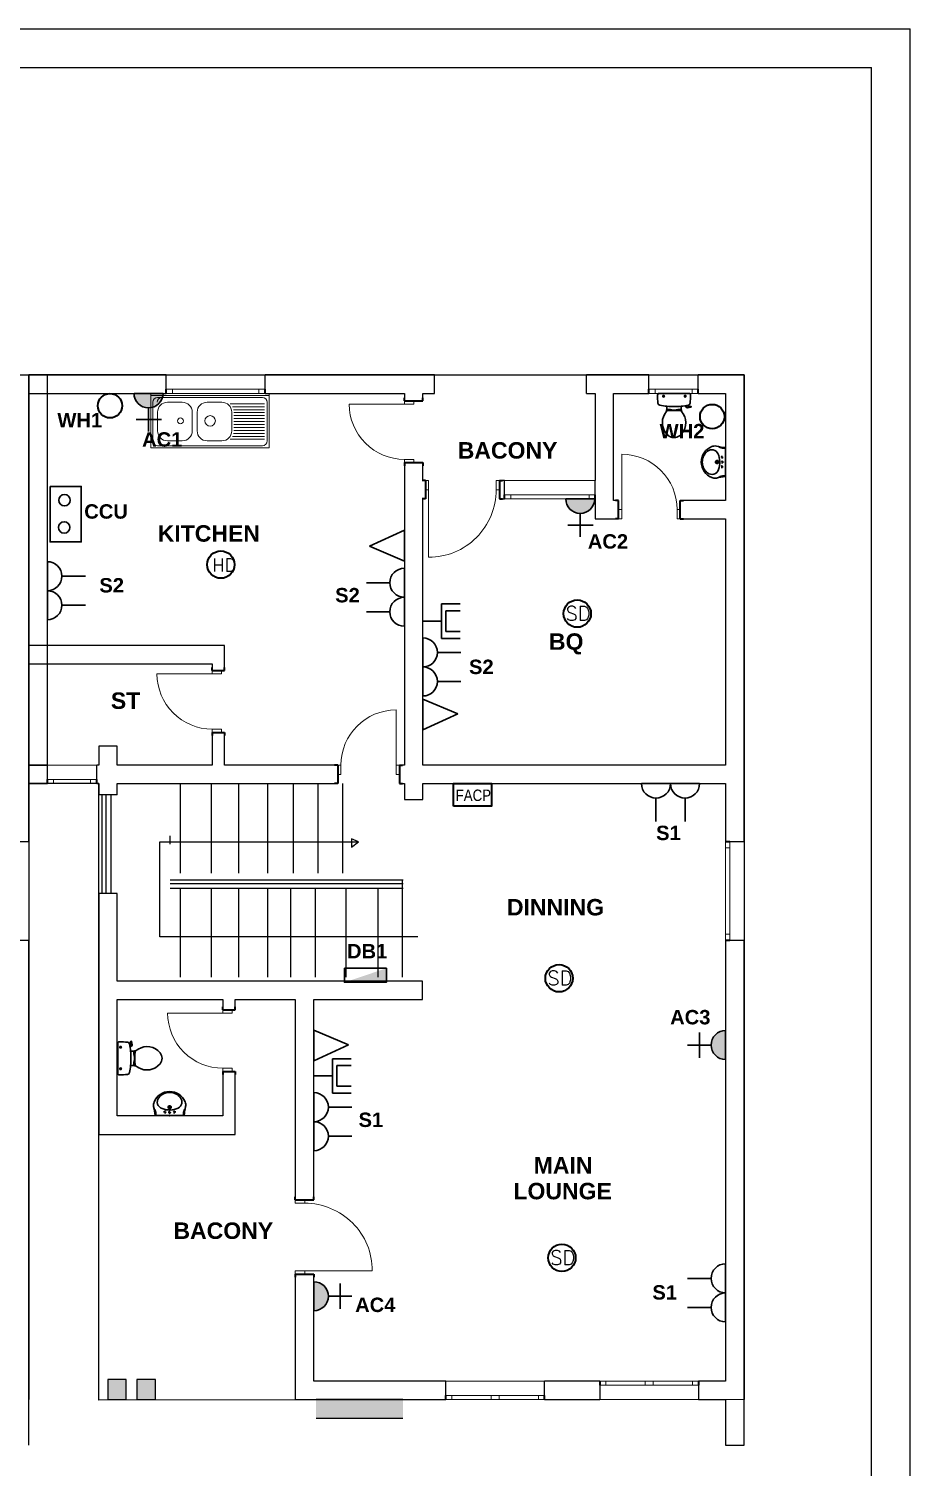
# Model space of a CAD drawing. Header units: inches. Extents: x 23 to 2032867, y 13 to 664695.
# Drawn here: x 305670 to 316374, y 296842 to 314318 of the extents above; entities that cross this region are included whole.
import ezdxf
from ezdxf.enums import TextEntityAlignment as Align

# ---------------------------------------------------------------- set-up
doc = ezdxf.new("R2010")
doc.units = ezdxf.units.IN
doc.header["$MEASUREMENT"] = 0
for name, pattern in [('DASHDOT', [1, 0.5, -0.25, 0, -0.25]), ('DASHED1', [1, 0.3, -0.4, 0.3]), ('Hidden Line', [391.222223, 282.222223, -109])]:
    doc.linetypes.add(name, pattern=pattern)
for name, color, linetype, lineweight, true_color in [('2D Drafting - General_Pen_No__62', 7, 'Continuous', 20, 0xaaaaaa), ('2D Drafting - General_Pen_No__82', 7, 'Continuous', 20, 0xaaaaaa), ('Annotation - Text_Pen_No__86', 7, 'Continuous', 20, 0x5555ff), ('ARCHICAD Doors_Pen_No__23', 7, 'Continuous', 20, 0xff6600), ('ARCHICAD Doors_Pen_No__3', 7, 'Continuous', 18, 0xff6600), ('ARCHICAD Windows_Pen_No__23', 7, 'Continuous', 20, 0xff6600), ('ARCHICAD Windows_Pen_No__3', 7, 'Continuous', 18, 0xff6600), ('Structural - Bearing_Pen_No__160', 7, 'Continuous', 20, 0xb4a35c), ('Structural - Bearing_Pen_No__89', 7, 'Continuous', 20, 0x71cebe)]:
    doc.layers.add(name, color=color, linetype=linetype, lineweight=lineweight, true_color=true_color)
for name, color, linetype, lineweight in [('ARCHICAD Doors_Pen_No__27', 7, 'Continuous', 35), ('ARCHICAD Windows_Pen_No__27', 7, 'Continuous', 35), ('Building', 8, 'Continuous', 18), ('Structural - Bearing_Pen_No__27', 7, 'Continuous', 35), ('watersupply', 4, 'DASHDOT', 25)]:
    doc.layers.add(name, color=color, linetype=linetype, lineweight=lineweight)
for name, color, linetype in [('E-inst.', 3, 'Continuous'), ('E-installation', 3, 'Continuous'), ('E-power', 1, 'Continuous'), ('LIAB', 8, 'Continuous'), ('PLOTYR', 15, 'Continuous'), ('smoke detector', 6, 'Continuous')]:
    doc.layers.add(name, color=color, linetype=linetype)
doc.styles.add('GENERATED_STYLE_2', font='arialbd.ttf')
doc.styles.add('NEW', font='swisseb.ttf', dxfattribs={"width": 0.75})
doc.styles.add('RomanS', font='romans.shx')
doc.styles.get("Standard").update_dxf_attribs({"font": 'arial.ttf'})

msp = doc.modelspace()

# ---------------------------------------------------------------- hatches: boundary and pattern name
at = {"layer": 'E-power', "linetype": 'Continuous', "lineweight": 30}
h = msp.add_hatch(color=1, dxfattribs=at)
h.dxf.hatch_style = 1
h.paths.add_polyline_path([(306948.44, 309887.909, 0.999795339), (307300.989, 309887.837)])
h = msp.add_hatch(color=1, dxfattribs=at)
h.dxf.hatch_style = 1
h.paths.add_polyline_path([(312190.562, 308606.444, 0.999795339), (312543.111, 308606.372)])
h = msp.add_hatch(color=1, dxfattribs=at)
h.dxf.hatch_style = 1
h.paths.add_polyline_path([(309505.015, 302732.799), (310012.647, 302903.507), (310012.647, 302732.799)])
h = msp.add_hatch(color=1, dxfattribs=at)
h.dxf.hatch_style = 1
h.paths.add_polyline_path([(314132.711, 302147.51, 0.999795339), (314132.639, 301794.961)])
h = msp.add_hatch(color=1, dxfattribs=at)
h.dxf.hatch_style = 1
h.paths.add_polyline_path([(309131.72, 298742.725, 0.999795339), (309131.793, 299095.274)])
at = {"layer": 'Structural - Bearing_Pen_No__160', "linetype": 'Continuous', "lineweight": 25}
for points in [[(306629.87, 297905.818), (306629.87, 297662.873), (306854.87, 297662.873), (306854.87, 297905.818)], [(306983.15, 297905.818), (306983.15, 297662.873), (307208.15, 297662.873), (307208.15, 297905.818)], [(309158.679, 297437.873), (310212.989, 297437.873), (310212.989, 297662.873), (309158.679, 297662.873)]]:
    msp.add_hatch(color=8, dxfattribs=at).paths.add_polyline_path(points)

# ---------------------------------------------------------------- linework, layer by layer
at = {"layer": '2D Drafting - General_Pen_No__62', "color": 8, "linetype": 'Continuous', "lineweight": 25}
for p, q in [((307260.385, 303286.707), (307260.385, 304441.025)), ((307260.385, 304441.025), (309674.293, 304441.025)), ((309674.293, 304441.025), (309589.62, 304474.532)), ((309589.62, 304474.532), (309589.62, 304375.458)), ((309589.62, 304375.458), (309674.293, 304441.025)), ((310393.369, 303286.707), (307260.385, 303286.707))]:
    msp.add_line(p, q, dxfattribs=at)
at = {"layer": '2D Drafting - General_Pen_No__82', "color": 8, "linetype": 'Continuous', "lineweight": 25}
for p, q in [((307513.599, 304057.904), (307513.599, 305147.115)), ((307513.599, 304057.904), (307513.599, 305147.115)), ((307889.502, 304057.904), (307889.502, 305147.115)), ((307889.502, 304057.904), (307889.502, 305147.115)), ((308222.516, 304057.904), (308222.516, 305147.115)), ((308222.516, 304057.904), (308222.516, 305147.115)), ((308574.669, 304057.904), (308574.669, 305147.115)), ((308574.669, 304057.904), (308574.669, 305147.115)), ((308885.19, 304057.904), (308885.19, 305147.115)), ((308885.19, 304057.904), (308885.19, 305147.115)), ((309185.19, 304057.904), (309185.19, 305147.115)), ((309185.19, 304057.904), (309185.19, 305147.115)), ((309485.19, 304057.904), (309485.19, 305147.115)), ((309485.19, 304057.904), (309485.19, 305147.115)), ((306556.555, 305010.276), (306556.555, 303817.703)), ((306556.555, 305010.276), (306556.555, 303817.703)), ((306607.009, 305010.276), (306607.009, 303817.703)), ((306607.009, 305010.276), (306607.009, 303817.703)), ((306668.271, 305016.212), (306668.271, 303809.151)), ((306668.271, 305016.212), (306668.271, 303809.151)), ((307388.676, 304410.962), (307388.676, 304511.335)), ((307388.676, 304410.962), (307388.676, 304511.335)), ((307388.676, 303976.114), (310217.325, 303976.114)), ((307388.676, 303976.114), (310217.325, 303976.114)), ((307388.676, 303931.504), (310216.447, 303931.504)), ((307388.676, 303931.504), (310216.447, 303931.504)), ((310203.824, 303976.114), (310203.824, 302795.471)), ((310203.824, 303976.114), (310203.824, 302795.471)), ((307388.676, 303875.741), (310217.325, 303875.741)), ((307388.676, 303875.741), (310217.325, 303875.741)), ((307513.599, 302795.471), (307513.599, 303875.741)), ((307513.599, 302795.471), (307513.599, 303875.741)), ((307889.502, 302795.471), (307889.502, 303875.741)), ((307889.502, 302795.471), (307889.502, 303875.741)), ((308222.516, 302795.471), (308222.516, 303875.741)), ((308222.516, 302795.471), (308222.516, 303875.741)), ((308574.669, 302795.471), (308574.669, 303875.741)), ((308574.669, 302795.471), (308574.669, 303875.741)), ((308851.514, 302795.471), (308851.514, 303875.741)), ((308851.514, 302795.471), (308851.514, 303875.741)), ((309151.514, 302795.471), (309151.514, 303875.741)), ((309151.514, 302795.471), (309151.514, 303875.741)), ((309525.307, 302795.471), (309525.307, 303875.741)), ((309525.307, 302795.471), (309525.307, 303875.741)), ((309914.09, 302795.471), (309914.09, 303875.741)), ((309914.09, 302795.471), (309914.09, 303875.741))]:
    msp.add_line(p, q, dxfattribs=at)
at = {"layer": 'ARCHICAD Doors_Pen_No__23', "color": 8, "linetype": 'Continuous'}
for p, q in [((310231.192, 309796.196), (310231.192, 309756.196)), ((310346.192, 309796.196), (310231.192, 309796.196)), ((310231.192, 309756.196), (310346.192, 309756.196)), ((310346.192, 309756.196), (310346.192, 309796.196)), ((310346.192, 309086.196), (310231.192, 309086.196)), ((310231.192, 309086.196), (310231.192, 309046.196)), ((310231.192, 309046.196), (310346.192, 309046.196)), ((310346.192, 309046.196), (310346.192, 309086.196)), ((310526.221, 308831.408), (310486.221, 308831.408)), ((310486.221, 308831.408), (310486.221, 308716.408)), ((310526.221, 308716.408), (310526.221, 308831.408)), ((311386.221, 308831.408), (311346.221, 308831.408)), ((311346.221, 308831.408), (311346.221, 308716.408)), ((311386.221, 308716.408), (311386.221, 308831.408)), ((310486.221, 308716.408), (310526.221, 308716.408)), ((311346.221, 308716.408), (311386.221, 308716.408)), ((312832.265, 308477.904), (312872.265, 308477.904)), ((312832.265, 308362.904), (312832.265, 308477.904)), ((312872.265, 308477.904), (312872.265, 308362.904)), ((313542.265, 308362.904), (313542.265, 308477.904)), ((313542.265, 308477.904), (313582.265, 308477.904)), ((313582.265, 308477.904), (313582.265, 308362.904)), ((312872.265, 308362.904), (312832.265, 308362.904)), ((313582.265, 308362.904), (313542.265, 308362.904)), ((307896.909, 306519.231), (307896.909, 306479.231)), ((308011.909, 306519.231), (307896.909, 306519.231)), ((307896.909, 306479.231), (308011.909, 306479.231)), ((308011.909, 306479.231), (308011.909, 306519.231)), ((308011.909, 305809.231), (307896.909, 305809.231)), ((307896.909, 305809.231), (307896.909, 305769.231)), ((307896.909, 305769.231), (308011.909, 305769.231)), ((308011.909, 305769.231), (308011.909, 305809.231)), ((309461.231, 305372.115), (309421.231, 305372.115)), ((309421.231, 305372.115), (309421.231, 305257.115)), ((309461.231, 305257.115), (309461.231, 305372.115)), ((310171.231, 305372.115), (310131.231, 305372.115)), ((310131.231, 305372.115), (310131.231, 305257.115)), ((310171.231, 305257.115), (310171.231, 305372.115)), ((309421.231, 305257.115), (309461.231, 305257.115)), ((310131.231, 305257.115), (310171.231, 305257.115)), ((308026.399, 302398.956), (308026.399, 302358.956)), ((308141.399, 302398.956), (308026.399, 302398.956)), ((308026.399, 302358.956), (308141.399, 302358.956)), ((308141.399, 302358.956), (308141.399, 302398.956)), ((308141.399, 301688.956), (308026.399, 301688.956)), ((308026.399, 301688.956), (308026.399, 301648.956)), ((308026.399, 301648.956), (308141.399, 301648.956)), ((308141.399, 301648.956), (308141.399, 301688.956)), ((308906.757, 300089.261), (308906.757, 300049.261)), ((309021.757, 300089.261), (308906.757, 300089.261)), ((309021.757, 300049.261), (309021.757, 300089.261)), ((308906.757, 300049.261), (309021.757, 300049.261)), ((309021.757, 299229.261), (308906.757, 299229.261)), ((308906.757, 299229.261), (308906.757, 299189.261)), ((308906.757, 299189.261), (309021.757, 299189.261)), ((309021.757, 299189.261), (309021.757, 299229.261))]:
    msp.add_line(p, q, dxfattribs=at)
at = {"layer": 'ARCHICAD Doors_Pen_No__27', "color": 8, "linetype": 'Continuous'}
for p, q in [((310231.192, 309796.196), (310231.192, 309833.196)), ((310231.192, 309796.196), (310346.192, 309796.196)), ((310346.192, 309796.196), (310456.192, 309796.196)), ((310456.192, 309796.196), (310456.192, 309833.196)), ((310231.192, 309046.196), (310346.192, 309046.196)), ((310231.192, 309046.196), (310231.192, 309009.196)), ((310346.192, 309046.196), (310456.192, 309046.196)), ((310456.192, 309046.196), (310456.192, 309009.196)), ((310486.221, 308831.408), (310449.221, 308831.408)), ((310486.221, 308831.408), (310486.221, 308716.408)), ((311386.221, 308831.408), (311386.221, 308716.408)), ((311386.221, 308831.408), (311423.221, 308831.408)), ((310486.221, 308716.408), (310486.221, 308606.408)), ((311386.221, 308716.408), (311386.221, 308606.408)), ((310486.221, 308606.408), (310449.221, 308606.408)), ((311386.221, 308606.408), (311423.221, 308606.408)), ((312832.265, 308587.904), (312795.265, 308587.904)), ((312832.265, 308477.904), (312832.265, 308587.904)), ((312832.265, 308362.904), (312832.265, 308477.904)), ((313582.265, 308477.904), (313582.265, 308587.904)), ((313582.265, 308587.904), (313619.265, 308587.904)), ((313582.265, 308362.904), (313582.265, 308477.904)), ((312832.265, 308362.904), (312795.265, 308362.904)), ((313582.265, 308362.904), (313619.265, 308362.904)), ((307896.909, 306519.231), (307896.909, 306556.231)), ((308046.909, 306519.231), (308046.909, 306556.231)), ((307896.909, 306519.231), (308011.909, 306519.231)), ((308011.909, 306519.231), (308046.909, 306519.231)), ((307896.909, 305769.231), (308011.909, 305769.231)), ((307896.909, 305769.231), (307896.909, 305732.231)), ((308011.909, 305769.231), (308046.909, 305769.231)), ((308046.909, 305769.231), (308046.909, 305732.231)), ((309421.231, 305372.115), (309384.231, 305372.115)), ((309421.231, 305372.115), (309421.231, 305257.115)), ((310171.231, 305372.115), (310171.231, 305257.115)), ((310171.231, 305372.115), (310208.231, 305372.115)), ((309421.231, 305147.115), (309384.231, 305147.115)), ((309421.231, 305257.115), (309421.231, 305147.115)), ((310171.231, 305257.115), (310171.231, 305147.115)), ((310171.231, 305147.115), (310208.231, 305147.115)), ((308026.399, 302398.956), (308026.399, 302435.956)), ((308026.399, 302398.956), (308141.399, 302398.956)), ((308141.399, 302398.956), (308176.399, 302398.956)), ((308176.399, 302398.956), (308176.399, 302435.956)), ((308026.399, 301648.956), (308141.399, 301648.956)), ((308026.399, 301648.956), (308026.399, 301611.956)), ((308141.399, 301648.956), (308176.399, 301648.956)), ((308176.399, 301648.956), (308176.399, 301611.956)), ((308906.757, 300089.261), (308906.757, 300126.261)), ((308906.757, 300089.261), (309021.757, 300089.261)), ((309021.757, 300089.261), (309131.757, 300089.261)), ((309131.757, 300089.261), (309131.757, 300126.261)), ((308906.757, 299189.261), (309021.757, 299189.261)), ((308906.757, 299189.261), (308906.757, 299152.261)), ((309021.757, 299189.261), (309131.757, 299189.261)), ((309131.757, 299189.261), (309131.757, 299152.261))]:
    msp.add_line(p, q, dxfattribs=at)
at = {"layer": 'ARCHICAD Doors_Pen_No__3', "color": 8, "linetype": 'Continuous'}
for p, q in [((310231.192, 309756.196), (309561.192, 309756.196)), ((312872.265, 308477.904), (312872.265, 309147.904)), ((310526.221, 308716.408), (310526.221, 307896.408)), ((307896.909, 306479.231), (307226.909, 306479.231)), ((310131.231, 305372.115), (310131.231, 306042.115)), ((308026.399, 302358.956), (307356.399, 302358.956)), ((309021.757, 299229.261), (309841.757, 299229.261))]:
    msp.add_line(p, q, dxfattribs=at)
for centre, major_axis, start_param, end_param in [((310231.192, 309756.196), (473.762, 473.762), 2.35619449, 3.926990817), ((310526.221, 308716.408), (579.828, 579.828), 3.926990817, 5.497787144), ((307896.909, 306479.231), (473.762, 473.762), 2.35619449, 3.926990817), ((310131.231, 305372.115), (-473.762, 473.762), -0.785398163, 0.785398163), ((308026.399, 302358.956), (473.762, 473.762), 2.35619449, 3.926990817), ((309021.757, 299229.261), (-579.828, 579.828), 3.926990817, 5.497787144)]:
    msp.add_ellipse(centre, major_axis=major_axis, ratio=1, start_param=start_param, end_param=end_param, dxfattribs=at)
at = {"layer": 'ARCHICAD Doors_Pen_No__3', "color": 8, "linetype": 'Continuous', "extrusion": (0, 0, -1)}
msp.add_ellipse((312872.265, 308477.904), major_axis=(473.762, 473.762), ratio=1, start_param=-0.785398163, end_param=0.785398163, dxfattribs=at)
at = {"layer": 'ARCHICAD Windows_Pen_No__23', "color": 8, "linetype": 'Continuous'}
for p, q in [((307284.866, 309887.873), (307359.866, 309887.873)), ((307413.892, 309937.873), (307338.892, 309937.873)), ((307338.892, 309887.873), (307413.892, 309887.873)), ((307413.892, 309887.873), (307413.892, 309937.873)), ((308409.866, 309887.873), (308484.866, 309887.873)), ((308538.892, 309937.873), (308463.892, 309937.873)), ((308463.892, 309937.873), (308463.892, 309887.873)), ((308463.892, 309887.873), (308538.892, 309887.873)), ((313199.872, 309937.873), (313274.872, 309937.873)), ((313274.872, 309887.873), (313199.872, 309887.873)), ((313274.872, 309937.873), (313274.872, 309887.873)), ((313724.872, 309887.873), (313724.872, 309937.873)), ((313724.872, 309937.873), (313799.872, 309937.873)), ((313799.872, 309887.873), (313724.872, 309887.873)), ((311448.335, 308656.408), (311523.335, 308656.408)), ((311523.335, 308656.408), (311523.335, 308606.408)), ((312473.335, 308606.408), (312473.335, 308656.408)), ((312473.335, 308656.408), (312548.335, 308656.408)), ((311523.335, 308606.408), (311448.335, 308606.408)), ((312548.335, 308606.408), (312473.335, 308606.408)), ((312548.335, 308606.408), (312473.335, 308606.408)), ((312548.335, 308606.408), (312473.335, 308606.408)), ((305895.703, 305197.115), (305970.703, 305197.115)), ((305970.703, 305147.115), (305895.703, 305147.115)), ((305970.703, 305197.115), (305970.703, 305147.115)), ((306420.703, 305147.115), (306420.703, 305197.115)), ((306420.703, 305197.115), (306495.703, 305197.115)), ((306495.703, 305147.115), (306420.703, 305147.115)), ((314131.924, 304443.37), (314131.924, 304368.37)), ((314181.924, 304368.37), (314181.924, 304443.37)), ((314131.924, 304368.37), (314181.924, 304368.37)), ((314181.924, 303318.37), (314131.924, 303318.37)), ((314131.924, 303318.37), (314131.924, 303243.37)), ((314181.924, 303243.37), (314181.924, 303318.37)), ((312603.72, 297887.873), (312678.72, 297887.873)), ((312678.72, 297837.873), (312603.72, 297837.873)), ((312678.72, 297887.873), (312678.72, 297837.873)), ((313153.72, 297837.873), (313153.72, 297887.873)), ((313153.72, 297887.873), (313203.72, 297887.873)), ((313203.72, 297837.873), (313153.72, 297837.873)), ((313203.72, 297887.873), (313253.72, 297887.873)), ((313253.72, 297837.873), (313203.72, 297837.873)), ((313253.72, 297887.873), (313253.72, 297837.873)), ((313728.72, 297837.873), (313728.72, 297887.873)), ((313728.72, 297887.873), (313803.72, 297887.873)), ((313803.72, 297837.873), (313728.72, 297837.873)), ((310733.747, 297712.873), (310808.747, 297712.873)), ((310808.747, 297662.873), (310733.747, 297662.873)), ((310808.747, 297712.873), (310808.747, 297662.873)), ((311283.747, 297662.873), (311283.747, 297712.873)), ((311283.747, 297712.873), (311333.747, 297712.873)), ((311333.747, 297662.873), (311283.747, 297662.873)), ((311333.747, 297712.873), (311383.747, 297712.873)), ((311383.747, 297662.873), (311333.747, 297662.873)), ((311383.747, 297712.873), (311383.747, 297662.873)), ((311858.747, 297662.873), (311858.747, 297712.873)), ((311858.747, 297712.873), (311933.747, 297712.873)), ((311933.747, 297662.873), (311858.747, 297662.873))]:
    msp.add_line(p, q, dxfattribs=at)
at = {"layer": 'ARCHICAD Windows_Pen_No__27', "color": 8, "linetype": 'Continuous'}
for p, q in [((307338.892, 309887.873), (307338.892, 309937.873)), ((308538.892, 309887.873), (308538.892, 309937.873)), ((313199.872, 309887.873), (313199.872, 309937.873)), ((313799.872, 309887.873), (313799.872, 309937.873)), ((311448.335, 308606.408), (311448.335, 308656.408)), ((312548.335, 308606.408), (312548.335, 308656.408)), ((305895.703, 305147.115), (305895.703, 305197.115)), ((306495.703, 305147.115), (306495.703, 305197.115)), ((314131.924, 304443.37), (314181.924, 304443.37)), ((314131.924, 303243.37), (314181.924, 303243.37)), ((312603.72, 297887.873), (312603.72, 297837.873)), ((313803.72, 297887.873), (313803.72, 297837.873)), ((310733.747, 297662.873), (310733.747, 297712.873)), ((311933.747, 297662.873), (311933.747, 297712.873))]:
    msp.add_line(p, q, dxfattribs=at)
at = {"layer": 'ARCHICAD Windows_Pen_No__3', "color": 8, "linetype": 'Continuous'}
for p, q in [((308538.892, 310112.873), (307338.892, 310112.873)), ((313799.872, 310112.873), (313199.872, 310112.873)), ((308484.866, 309887.873), (307284.866, 309887.873)), ((308538.892, 309887.873), (307338.892, 309887.873)), ((307359.866, 309887.873), (308409.866, 309887.873)), ((308463.892, 309937.873), (307413.892, 309937.873)), ((307413.892, 309887.873), (308463.892, 309887.873)), ((313799.872, 309887.873), (313199.872, 309887.873)), ((313274.872, 309937.873), (313724.872, 309937.873)), ((313724.872, 309887.873), (313274.872, 309887.873)), ((312548.335, 308831.408), (311448.335, 308831.408)), ((311523.335, 308656.408), (312473.335, 308656.408)), ((312548.335, 308606.408), (311448.335, 308606.408)), ((312473.335, 308606.408), (311523.335, 308606.408)), ((306495.703, 305372.115), (305895.703, 305372.115)), ((306495.703, 305147.115), (305895.703, 305147.115)), ((305970.703, 305197.115), (306420.703, 305197.115)), ((306420.703, 305147.115), (305970.703, 305147.115)), ((305670.858, 303243.37), (305671.044, 304443.37)), ((314131.924, 303243.37), (314131.924, 304443.37)), ((314356.924, 303243.37), (314356.924, 304443.37)), ((314131.924, 304368.37), (314131.924, 303318.37)), ((314181.924, 303318.37), (314181.924, 304368.37)), ((311933.747, 297887.873), (310733.747, 297887.873)), ((312603.72, 297887.873), (313803.72, 297887.873)), ((312678.72, 297887.873), (313153.72, 297887.873)), ((313153.72, 297837.873), (312678.72, 297837.873)), ((313253.72, 297887.873), (313728.72, 297887.873)), ((313728.72, 297837.873), (313253.72, 297837.873)), ((311933.747, 297662.873), (310733.747, 297662.873)), ((310808.747, 297712.873), (311283.747, 297712.873)), ((311283.747, 297662.873), (310808.747, 297662.873)), ((311383.747, 297712.873), (311858.747, 297712.873)), ((311858.747, 297662.873), (311383.747, 297662.873)), ((312603.72, 297662.873), (313803.72, 297662.873))]:
    msp.add_line(p, q, dxfattribs=at)
at = {"layer": 'Building', "color": 8, "linetype": 'Continuous'}
for p, q in [((307143.691, 309887.873), (307218.691, 309887.873)), ((307150.831, 309887.873), (308350.831, 309887.873)), ((307225.831, 309887.873), (307150.831, 309887.873)), ((307625.831, 309887.873), (307150.831, 309887.873)), ((307279.857, 309887.873), (307204.857, 309887.873)), ((307279.857, 309887.873), (307204.857, 309887.873)), ((312385.813, 308606.408), (312460.813, 308606.408)), ((314132.675, 301952.258), (314132.675, 301877.258)), ((309131.757, 298937.977), (309131.757, 299012.977))]:
    msp.add_line(p, q, dxfattribs=at)
at = {"layer": 'Building', "color": 8, "linetype": 'Continuous', "lineweight": 20}
for p, q in [((307210.831, 309887.873), (307150.831, 309887.873)), ((307264.857, 309887.873), (307204.857, 309887.873)), ((307264.857, 309887.873), (307204.857, 309887.873)), ((307270.831, 309887.873), (307210.831, 309887.873)), ((307750.831, 309887.873), (307270.831, 309887.873))]:
    msp.add_line(p, q, dxfattribs=at)
at = {"layer": 'Building', "color": 8, "lineweight": 20}
for p, q in [((308590.831, 309887.873), (307150.831, 309887.873)), ((307150.831, 309887.873), (307150.831, 309227.873)), ((308590.831, 309863.873), (307150.831, 309863.873)), ((308590.831, 309227.873), (308590.831, 309887.873)), ((307174.831, 309779.873), (307174.831, 309311.873)), ((308506.831, 309839.873), (307234.831, 309839.873)), ((307534.831, 309779.873), (307354.831, 309779.873)), ((308014.831, 309779.873), (307834.831, 309779.873)), ((308116.478, 309761.873), (308530.831, 309761.873)), ((308142.816, 309725.873), (308530.831, 309725.873)), ((308155.672, 309689.873), (308530.831, 309689.873)), ((308566.831, 309311.873), (308566.831, 309779.873)), ((307234.831, 309659.873), (307234.831, 309431.873)), ((307654.831, 309659.873), (307654.831, 309431.873)), ((307714.831, 309659.873), (307714.831, 309431.873)), ((308134.831, 309659.873), (308134.831, 309431.873)), ((308158.831, 309653.873), (308530.831, 309653.873)), ((308158.831, 309617.873), (308530.831, 309617.873)), ((308158.831, 309581.873), (308530.831, 309581.873)), ((308158.831, 309545.873), (308530.831, 309545.873)), ((308158.831, 309509.873), (308530.831, 309509.873)), ((308116.478, 309329.873), (308530.831, 309329.873)), ((308142.816, 309365.873), (308530.831, 309365.873)), ((308155.672, 309401.873), (308530.831, 309401.873)), ((308158.831, 309473.873), (308530.831, 309473.873)), ((308158.831, 309437.873), (308530.831, 309437.873)), ((307150.831, 309227.873), (308590.831, 309227.873)), ((307234.831, 309251.873), (308506.831, 309251.873)), ((307354.831, 309311.873), (307534.831, 309311.873)), ((307834.831, 309311.873), (308014.831, 309311.873))]:
    msp.add_line(p, q, dxfattribs=at)
at = {"layer": 'Building', "linetype": 'Continuous', "lineweight": 30, "ltscale": 1000}
for p, q in [((313699.596, 309887.873), (313312.815, 309887.873)), ((313419.802, 309732.133), (313419.802, 309708.349)), ((313427.576, 309676.321), (313427.576, 309693.004)), ((313427.576, 309693.004), (313461.66, 309693.004)), ((313453.868, 309693.004), (313453.868, 309678.974)), ((313461.66, 309693.004), (313461.66, 309679.574)), ((313461.66, 309688.876), (313478.662, 309688.876)), ((313478.662, 309688.876), (313478.662, 309685.137)), ((313478.662, 309685.137), (313533.749, 309685.137)), ((313533.749, 309688.876), (313533.749, 309685.137)), ((313550.751, 309688.876), (313533.749, 309688.876)), ((313550.751, 309693.004), (313550.751, 309680.431)), ((313584.835, 309693.004), (313550.751, 309693.004)), ((313558.543, 309693.004), (313558.543, 309679.981)), ((313584.835, 309677.84), (313584.835, 309693.004)), ((313592.609, 309708.349), (313592.609, 309732.133)), ((313645.332, 309738.541), (313648.551, 309727.261)), ((313647.734, 309730.123), (313670.22, 309735.293)), ((313670.408, 309734.401), (313668.731, 309742.365)), ((313710.558, 309719.361), (313670.156, 309713.339)), ((313679.012, 309728.276), (313708.117, 309731.965)), ((313712.357, 309729.157), (313713.734, 309724.272)), ((314129.216, 309219.314), (314106.869, 309221.189)), ((314129.216, 309219.314, -1683.122), (314106.869, 309221.189, -1683.122)), ((314129.217, 308877.655), (314129.216, 309229.428)), ((314129.217, 308877.655, -1683.122), (314129.216, 309229.428, -1683.122)), ((314129.217, 308887.769), (314106.869, 308885.893)), ((314129.217, 308887.769, -1683.122), (314106.869, 308885.893, -1683.122)), ((306750.507, 302003.148), (306750.507, 301616.368)), ((306910.105, 301982.565), (306906.415, 302011.67)), ((306909.224, 302015.909), (306914.109, 302017.286)), ((306919.019, 302014.111), (306925.042, 301973.708)), ((306903.979, 301973.96), (306896.015, 301972.283)), ((306899.84, 301948.885), (306911.12, 301952.104)), ((306908.257, 301951.287), (306903.088, 301973.772)), ((306930.032, 301896.162), (306906.248, 301896.162)), ((306945.377, 301888.388), (306945.377, 301854.303)), ((306960.541, 301888.388), (306945.377, 301888.388)), ((306945.377, 301862.096), (306958.399, 301862.096)), ((306945.377, 301854.303), (306957.95, 301854.303)), ((306949.504, 301854.303), (306949.504, 301837.301)), ((306949.504, 301837.301), (306953.244, 301837.301)), ((306953.244, 301782.214), (306953.244, 301837.301)), ((306906.248, 301723.354), (306930.032, 301723.354)), ((306945.377, 301731.128), (306945.377, 301765.212)), ((306945.377, 301765.212), (306958.807, 301765.212)), ((306945.377, 301757.42), (306959.406, 301757.42)), ((306962.059, 301731.128), (306945.377, 301731.128)), ((306949.504, 301765.212), (306949.504, 301782.214)), ((306949.504, 301782.214), (306953.244, 301782.214)), ((307204.84, 301114.273), (307556.613, 301114.273)), ((307204.84, 301114.273, -1683.122), (307556.613, 301114.273, -1683.122)), ((307214.954, 301114.273), (307213.078, 301136.62)), ((307214.954, 301114.273, -1683.122), (307213.078, 301136.62, -1683.122)), ((307546.498, 301114.273), (307548.374, 301136.62)), ((307546.498, 301114.273, -1683.122), (307548.374, 301136.62, -1683.122))]:
    msp.add_line(p, q, dxfattribs=at)
at = {"layer": 'Building', "linetype": 'Continuous', "lineweight": 30, "ltscale": 50}
for p, q in [((313395.201, 309852.808), (313363.183, 309852.808)), ((313379.192, 309836.799), (313379.192, 309868.817)), ((313656.883, 309852.808), (313625.139, 309852.808)), ((313641.011, 309836.936), (313641.011, 309868.68)), ((314055.599, 309053.541), (314001.399, 309053.541)), ((314055.599, 309053.541, -1683.122), (314001.399, 309053.541, -1683.122)), ((314028.334, 309079.89), (314028.334, 309027.192)), ((314028.334, 309079.89, -1683.122), (314028.334, 309027.192, -1683.122)), ((306801.444, 301944.564), (306769.701, 301944.564)), ((306785.572, 301960.435), (306785.572, 301928.692)), ((306801.582, 301682.745), (306769.563, 301682.745)), ((306785.572, 301698.754), (306785.572, 301666.735)), ((307407.075, 301215.155), (307354.377, 301215.155)), ((307407.075, 301215.155, -1683.122), (307354.377, 301215.155, -1683.122)), ((307380.726, 301187.89), (307380.726, 301242.09)), ((307380.726, 301187.89, -1683.122), (307380.726, 301242.09, -1683.122))]:
    msp.add_line(p, q, dxfattribs=at)
at = {"layer": 'Building', "linetype": 'DASHED1', "lineweight": 30, "ltscale": 50}
for p, q in [((314102.574, 309109.645), (314067.65, 309109.645)), ((314102.574, 309109.645, -1683.122), (314067.65, 309109.645, -1683.122)), ((314102.574, 308997.437), (314067.65, 308997.437)), ((314102.574, 308997.437, -1683.122), (314067.65, 308997.437, -1683.122)), ((314106.986, 309053.541), (314072.062, 309053.541)), ((314106.986, 309053.541, -1683.122), (314072.062, 309053.541, -1683.122)), ((314085.531, 309127.335), (314085.531, 309091.955)), ((314085.531, 309127.335, -1683.122), (314085.531, 309091.955, -1683.122)), ((314085.531, 308979.747), (314085.531, 309015.127)), ((314085.531, 308979.747, -1683.122), (314085.531, 309015.127, -1683.122)), ((314089.944, 309035.851), (314089.944, 309071.231)), ((314089.944, 309035.851, -1683.122), (314089.944, 309071.231, -1683.122)), ((307306.932, 301157.958), (307342.312, 301157.958)), ((307306.932, 301157.958, -1683.122), (307342.312, 301157.958, -1683.122)), ((307324.622, 301140.915), (307324.622, 301175.84)), ((307324.622, 301140.915, -1683.122), (307324.622, 301175.84, -1683.122)), ((307363.036, 301153.545), (307398.416, 301153.545)), ((307363.036, 301153.545, -1683.122), (307398.416, 301153.545, -1683.122)), ((307380.726, 301136.503), (307380.726, 301171.427)), ((307380.726, 301136.503, -1683.122), (307380.726, 301171.427, -1683.122)), ((307454.52, 301157.958), (307419.14, 301157.958)), ((307454.52, 301157.958, -1683.122), (307419.14, 301157.958, -1683.122)), ((307436.83, 301140.915), (307436.83, 301175.84)), ((307436.83, 301140.915, -1683.122), (307436.83, 301175.84, -1683.122))]:
    msp.add_line(p, q, dxfattribs=at)
at = {"layer": 'Building', "linetype": 'Continuous', "lineweight": 30, "ltscale": 200}
for p, q in [((314124.656, 309058.102), (314133.777, 309058.102)), ((314133.777, 309058.102), (314124.656, 309048.981)), ((314133.777, 309048.981), (314124.656, 309058.102)), ((314124.656, 309058.102, -1683.122), (314133.777, 309058.102, -1683.122)), ((314133.777, 309058.102, -1683.122), (314124.656, 309048.981, -1683.122)), ((314133.777, 309048.981, -1683.122), (314124.656, 309058.102, -1683.122)), ((314124.656, 309048.981), (314133.777, 309048.981)), ((314124.656, 309048.981, -1683.122), (314133.777, 309048.981, -1683.122)), ((307385.286, 301109.712), (307376.166, 301118.833)), ((307376.166, 301118.833), (307376.166, 301109.712)), ((307376.166, 301109.712), (307385.286, 301118.833)), ((307385.286, 301109.712, -1683.122), (307376.166, 301118.833, -1683.122)), ((307376.166, 301118.833, -1683.122), (307376.166, 301109.712, -1683.122)), ((307376.166, 301109.712, -1683.122), (307385.286, 301118.833, -1683.122)), ((307385.286, 301118.833), (307385.286, 301109.712)), ((307385.286, 301118.833, -1683.122), (307385.286, 301109.712, -1683.122))]:
    msp.add_line(p, q, dxfattribs=at)
at = {"layer": 'Building', "linetype": 'Continuous', "ltscale": 200}
for p, q in [((306744.174, 301803.424), (306756.841, 301816.091)), ((306756.841, 301816.091), (306744.174, 301816.091)), ((306744.174, 301816.091), (306756.841, 301803.424)), ((306756.841, 301803.424), (306744.174, 301803.424))]:
    msp.add_line(p, q, dxfattribs=at)
at = {"layer": 'Building', "linetype": 'Continuous', "lineweight": 30, "ltscale": 50}
for centre in [(313379.192, 309852.808), (313641.011, 309852.808), (306785.572, 301944.564), (306785.572, 301682.745)]:
    msp.add_circle(centre, 9.351, dxfattribs=at)
at = {"layer": 'Building', "color": 8, "lineweight": 20}
for centre, radius in [((307512.3, 309553.907), 36.346), ((307872.165, 309553.907), 63.881)]:
    msp.add_circle(centre, radius, dxfattribs=at)
at = {"layer": 'Building', "linetype": 'Continuous', "lineweight": 30, "ltscale": 1000}
for centre, radius in [((314028.334, 309053.541), 18.608), ((314028.334, 309053.541, -1683.122), 18.608), ((314028.334, 309053.541), 10.99), ((314028.334, 309053.541, -1683.122), 10.99), ((307380.726, 301215.155), 18.608), ((307380.726, 301215.155, -1683.122), 18.608), ((307380.726, 301215.155), 10.99), ((307380.726, 301215.155, -1683.122), 10.99)]:
    msp.add_circle(centre, radius, dxfattribs=at)
at = {"layer": 'Building', "linetype": 'DASHED1', "lineweight": 30, "ltscale": 50}
for centre in [(314085.531, 309109.645), (314085.531, 309109.645, -1683.122), (314085.531, 308997.437), (314085.531, 308997.437, -1683.122), (314089.944, 309053.541), (314089.944, 309053.541, -1683.122), (307324.622, 301157.958), (307324.622, 301157.958, -1683.122), (307380.726, 301153.545), (307380.726, 301153.545, -1683.122), (307436.83, 301157.958), (307436.83, 301157.958, -1683.122)]:
    msp.add_circle(centre, 9.504, dxfattribs=at)
at = {"layer": 'Building', "linetype": 'Continuous', "lineweight": 30, "ltscale": 1000}
for centre, radius, start, end in [((313339.381, 309866.945), 33.819, 141.7697938, 181.0191617), ((314201.674, 309866.344), 896.106, 180.0000019, 186.330877), ((313673.03, 309866.945), 33.819, 358.9808265, 38.2302081), ((312810.737, 309866.344), 896.106, 353.6508475, 0), ((313337.364, 309770.452), 26.494, 186.330877, 259.2903908), ((313506.206, 310663.2), 935.068, 259.2903908, 264.6980974), ((313319.236, 309708.349), 100.566, 326.1570684, 0), ((313427.891, 309660.662), 15.584, 96.9358105, 142.5800181), ((313506.386, 310661.26), 933.119, 264.6980974, 275.3019114), ((313513.129, 308959.965), 721.447, 84.3005444, 96.9358206), ((313583.229, 309662.338), 15.584, 37.7817379, 84.3005444), ((313506.206, 310663.2), 935.068, 275.3019114, 280.7270761), ((313693.175, 309708.349), 100.566, 180.0000019, 213.8429404), ((313667.284, 309732.607), 19.481, 195.9271971, 278.4778948), ((313678.033, 309736.007), 7.792, 191.8886154, 277.22379), ((313675.389, 309770.135), 26.118, 280.7270761, 353.6508475), ((313708.607, 309728.1), 3.896, 15.7397884, 97.2238087), ((313709.984, 309723.215), 3.896, 278.4778948, 15.7397884), ((313568.905, 309532.499), 204.567, 148.9077103, 230.8791806), ((313694.001, 309457.058), 350.65, 146.1570702, 148.9077103), ((313443.506, 309532.499), 204.567, 309.1208282, 31.0923054), ((313318.409, 309457.058), 350.65, 31.0923054, 33.8429316), ((313506.206, 309455.404), 105.195, 230.8791806, 309.1208282), ((314040.463, 309053.546), 203.147, 112.4424723, 248.1531127), ((314040.463, 309053.546, -1683.122), 203.147, 112.4424723, 248.1531127), ((314017.345, 309053.541), 168.347, 128.53754, 231.4625075), ((314017.345, 309053.541, -1683.122), 168.347, 128.53754, 231.4625075), ((313963.959, 309120.565), 82.661, 25.2174734, 128.537704), ((313963.959, 309120.565, -1683.122), 82.661, 25.2174734, 128.537704), ((314002.656, 309145.308), 103.901, 80.4525984, 112.4906661), ((314002.656, 309145.308, -1683.122), 103.901, 80.4525984, 112.4906661), ((314170.703, 309811.677), 583.726, 255.0270052, 265.9244355), ((314170.703, 309811.677, -1683.122), 583.726, 255.0270052, 265.9244355), ((313823.984, 309053.188), 238.006, 337.8276538, 25.5349405), ((313823.984, 309053.188, -1683.122), 238.006, 337.8276538, 25.5349405), ((314106.869, 309325.091), 103.901, 239.9007316, 270.0000094), ((314106.869, 309325.091, -1683.122), 103.901, 239.9007316, 270.0000094), ((313964.312, 308987.473), 83.628, 231.6817737, 343.2461383), ((313964.312, 308987.473, -1683.122), 83.628, 231.6817737, 343.2461383), ((314013.225, 308979.28), 124.156, 245.8931025, 246.0931451), ((314013.225, 308979.28, -1683.122), 124.156, 245.8931025, 246.0931451), ((314002.656, 308961.774), 103.901, 247.5093438, 279.5474663), ((314002.656, 308961.774, -1683.122), 103.901, 247.5093438, 279.5474663), ((314170.703, 308295.405), 583.726, 94.075602, 104.9730049), ((314170.703, 308295.405, -1683.122), 583.726, 94.075602, 104.9730049), ((314106.869, 308781.992), 103.901, 90.0000006, 120.0992783), ((314106.869, 308781.992, -1683.122), 103.901, 90.0000006, 120.0992783), ((306771.435, 301976.582), 33.819, 88.9808265, 128.2302081), ((306772.037, 301114.289), 896.106, 83.6508475, 90), ((306868.246, 301978.941), 26.118, 10.7270761, 83.6508475), ((305975.181, 301809.758), 935.068, 5.3019114, 10.7270761), ((306902.374, 301981.585), 7.792, 281.8886154, 7.22379), ((306910.281, 302012.159), 3.896, 105.7397884, 187.2238087), ((306915.166, 302013.536), 3.896, 8.4778948, 105.7397884), ((305977.12, 301809.938), 933.119, 354.6980974, 5.3019114), ((306905.774, 301970.836), 19.481, 285.9271971, 8.4778948), ((306930.032, 301996.727), 100.566, 270.0000019, 303.8429404), ((307678.415, 301816.682), 721.447, 174.3005444, 186.9358206), ((306976.042, 301886.781), 15.584, 127.7817379, 174.3005444), ((307181.322, 301621.962), 350.65, 121.0923054, 123.8429316), ((307105.882, 301747.058), 204.567, 39.1208282, 121.0923054), ((307182.976, 301809.758), 105.195, 320.8791806, 39.1208282), ((306867.929, 301640.917), 26.494, 276.330877, 349.2903908), ((305975.181, 301809.758), 935.068, 349.2903908, 354.6980974), ((306930.032, 301622.789), 100.566, 56.1570684, 90), ((306977.718, 301731.444), 15.584, 186.9358105, 232.5800181), ((307181.322, 301997.554), 350.65, 236.1570702, 238.9077103), ((307105.882, 301872.457), 204.567, 238.9077103, 320.8791806), ((306771.435, 301642.933), 33.819, 231.7697938, 271.0191617), ((306772.037, 302505.226), 896.106, 270.0000019, 276.330877), ((307380.731, 301203.026), 203.147, 22.4424723, 158.1531127), ((307380.731, 301203.026, -1683.122), 203.147, 22.4424723, 158.1531127), ((307314.658, 301279.177), 83.628, 141.6817737, 253.2461383), ((307314.658, 301279.177, -1683.122), 83.628, 141.6817737, 253.2461383), ((307380.726, 301226.144), 168.347, 38.53754, 141.4625075), ((307380.726, 301226.144, -1683.122), 168.347, 38.53754, 141.4625075), ((307447.75, 301279.53), 82.661, 295.2174734, 38.537704), ((307447.75, 301279.53, -1683.122), 82.661, 295.2174734, 38.537704), ((307288.959, 301240.833), 103.901, 157.5093438, 189.5474663), ((307288.959, 301240.833, -1683.122), 103.901, 157.5093438, 189.5474663), ((306622.59, 301072.786), 583.726, 4.075602, 14.9730049), ((306622.59, 301072.786, -1683.122), 583.726, 4.075602, 14.9730049), ((307306.465, 301230.264), 124.156, 155.8931025, 156.0931451), ((307306.465, 301230.264, -1683.122), 124.156, 155.8931025, 156.0931451), ((307109.177, 301136.62), 103.901, 0.0000006, 30.0992783), ((307109.177, 301136.62, -1683.122), 103.901, 0.0000006, 30.0992783), ((307380.373, 301419.505), 238.006, 247.8276538, 295.5349405), ((307380.373, 301419.505, -1683.122), 238.006, 247.8276538, 295.5349405), ((307652.275, 301136.62), 103.901, 149.9007316, 180.0000094), ((307652.275, 301136.62, -1683.122), 103.901, 149.9007316, 180.0000094), ((308138.862, 301072.786), 583.726, 165.0270052, 175.9244355), ((308138.862, 301072.786, -1683.122), 583.726, 165.0270052, 175.9244355), ((307472.493, 301240.833), 103.901, 350.4525984, 22.4906661), ((307472.493, 301240.833, -1683.122), 103.901, 350.4525984, 22.4906661)]:
    msp.add_arc(centre, radius, start, end, dxfattribs=at)
at = {"layer": 'Building', "color": 8, "lineweight": 20}
for centre, radius, start, end in [((307234.831, 309779.873), 60, 90, 180), ((307288.857, 309779.873), 60, 90, 180), ((307354.831, 309659.873), 120, 90, 180), ((307534.831, 309659.873), 120, 0, 90), ((307834.831, 309659.873), 120, 90, 180), ((308014.831, 309659.873), 120, 0, 90), ((308506.831, 309779.873), 60, 0, 90), ((307354.831, 309431.873), 120, 180, 270), ((307534.831, 309431.873), 120, 270, 0), ((307834.831, 309431.873), 120, 180, 270), ((308014.831, 309431.873), 120, 270, 0), ((307234.831, 309311.873), 60, 180, 270), ((308506.831, 309311.873), 60, 270, 0)]:
    msp.add_arc(centre, radius, start, end, dxfattribs=at)
at = {"layer": 'E-inst.', "lineweight": 35}
msp.add_lwpolyline([(310827.261, 304871.884), (310827.261, 305147.115), (311291.235, 305147.115), (311291.235, 304871.884)], close=True, dxfattribs=at)
for centre in [(308002.844, 307807.048), (312331.1, 307211.783), (312109.139, 302781.871), (312144.969, 299386.023)]:
    msp.add_circle(centre, 166.059, dxfattribs=at)
at = {"layer": 'E-installation', "color": 5, "linetype": 'Continuous', "lineweight": 30, "ltscale": 250}
for p, q in [((309808.463, 308030.348), (310231.192, 308225.665)), ((310231.192, 307850.252), (310231.192, 308226.226)), ((309808.463, 308030.348), (310231.192, 307850.252)), ((310878.92, 305994.138), (310456.192, 306174.233)), ((310456.192, 306174.233), (310456.192, 305798.259)), ((310878.92, 305994.138), (310456.192, 305798.82)), ((309554.485, 301972.527), (309131.757, 302152.623)), ((309131.757, 302152.623), (309131.757, 301776.648)), ((309554.485, 301972.527), (309131.757, 301777.209))]:
    msp.add_line(p, q, dxfattribs=at)
at = {"layer": 'E-power', "color": 1, "linetype": 'Continuous', "lineweight": 30}
for p, q in [((307300.989, 309887.837), (306948.44, 309887.909)), ((307124.642, 309711.635), (307124.525, 309426.536)), ((307124.584, 309569.086), (306972.304, 309569.148)), ((307124.584, 309569.086), (307280.389, 309569.022)), ((312543.111, 308606.372), (312190.562, 308606.444)), ((312366.706, 308287.621), (312214.426, 308287.683)), ((312366.764, 308430.17), (312366.647, 308145.072)), ((312366.706, 308287.621), (312522.511, 308287.557)), ((305896.306, 307843.028), (305896.306, 307490.479)), ((310231.192, 307411.539), (310231.192, 307764.088)), ((306072.581, 307666.923), (306357.679, 307666.923)), ((310054.917, 307587.644), (309769.819, 307587.644)), ((305896.306, 307490.309), (305896.306, 307137.76)), ((310231.192, 307058.821), (310231.192, 307411.369)), ((306072.581, 307314.204), (306357.679, 307314.204)), ((310054.917, 307234.925), (309769.819, 307234.925)), ((310682.568, 307120.465), (310682.568, 307329.259)), ((310682.568, 307329.259), (310908.944, 307329.259)), ((310682.568, 307120.465), (310456.192, 307120.465)), ((310682.568, 307120.465), (310682.568, 306911.671)), ((310456.192, 306917.006), (310456.192, 306564.457)), ((310682.568, 306911.671), (310908.944, 306911.671)), ((310632.466, 306740.901), (310917.564, 306740.901)), ((310456.192, 306564.287), (310456.192, 306211.738)), ((310632.466, 306388.182), (310917.564, 306388.182)), ((313462.925, 305147.115), (313110.377, 305147.115)), ((313815.644, 305147.115), (313463.095, 305147.115)), ((313286.821, 304970.84), (313286.821, 304685.742)), ((313639.54, 304970.84), (313639.54, 304685.742)), ((313813.888, 301971.366), (313813.95, 302123.646)), ((314132.639, 301794.961), (314132.711, 302147.51)), ((313956.437, 301971.308), (313671.339, 301971.424)), ((313813.888, 301971.366), (313813.824, 301815.56)), ((309358.133, 301595.842), (309358.133, 301804.635)), ((309358.133, 301804.635), (309584.509, 301804.635)), ((309358.133, 301595.842), (309131.757, 301595.842)), ((309358.133, 301595.842), (309358.133, 301387.048)), ((309131.757, 301392.382), (309131.757, 301039.833)), ((309358.133, 301387.048), (309584.509, 301387.048)), ((309308.031, 301216.278), (309593.129, 301216.278)), ((309131.757, 301039.663), (309131.757, 300687.114)), ((309308.031, 300863.559), (309593.129, 300863.559)), ((314132.211, 298960.523), (314132.211, 299313.071)), ((309131.793, 299095.274), (309131.72, 298742.725)), ((309450.544, 298918.869), (309450.608, 299074.675)), ((313955.937, 299136.627), (313670.838, 299136.627)), ((309307.995, 298918.928), (309593.093, 298918.811)), ((309450.544, 298918.869), (309450.482, 298766.589)), ((314132.211, 298607.804), (314132.211, 298960.353)), ((313955.937, 298783.908), (313670.838, 298783.908))]:
    msp.add_line(p, q, dxfattribs=at)
at = {"layer": 'E-power', "color": 5, "linetype": 'Continuous', "lineweight": 30}
for p, q in [((310736.385, 307246.076), (310908.944, 307246.076)), ((310736.385, 307120.465), (310736.385, 307246.076)), ((310736.385, 307120.465), (310736.385, 306994.855)), ((310736.385, 306994.855), (310908.944, 306994.855)), ((309411.95, 301721.452), (309584.509, 301721.452)), ((309411.95, 301595.842), (309411.95, 301721.452)), ((309411.95, 301595.842), (309411.95, 301470.231)), ((309411.95, 301470.231), (309584.509, 301470.231))]:
    msp.add_line(p, q, dxfattribs=at)
at = {"layer": 'E-power', "color": 1, "linetype": 'Continuous', "lineweight": 30}
for points in [[(305928.263, 308758.313), (306308.342, 308758.313), (306308.342, 308082.934), (305928.263, 308082.934)], [(309502.282, 302904.39), (310012.647, 302904.39), (310012.647, 302732.799), (309502.282, 302732.799)]]:
    msp.add_lwpolyline(points, close=True, dxfattribs=at)
for centre in [(306103.891, 308589.472), (306100.609, 308259.669)]:
    msp.add_circle(centre, 69.362, dxfattribs=at)
for centre, start, end in [((307124.714, 309887.909), 179.9765451, 359.9765451), ((312366.836, 308606.444), 179.9765451, 359.9765451), ((305896.306, 307666.923), 270, 90), ((310231.192, 307587.644), 90, 270), ((305896.306, 307314.204), 270, 90), ((310231.192, 307234.925), 90, 270), ((310456.192, 306740.901), 270, 90), ((310456.192, 306388.182), 270, 90), ((313286.821, 305147.115), 180, 0), ((313639.54, 305147.115), 180, 0), ((314132.711, 301971.235), 89.9765451, 269.9765451), ((309131.757, 301216.278), 270, 90), ((309131.757, 300863.559), 270, 90), ((314132.211, 299136.627), 90, 270), ((309131.72, 298919), 269.9765451, 89.9765451), ((314132.211, 298783.908), 90, 270)]:
    msp.add_arc(centre, 176.274, start, end, dxfattribs=at)
at = {"layer": 'LIAB', "color": 7, "linetype": 'Continuous', "ltscale": 256.031999}
for p in [(278474.445, 313848.172), (315904.56, 287842.216)]:
    msp.add_line(p, (315904.56, 313848.172), dxfattribs=at)
at = {"layer": 'PLOTYR', "color": 1, "linetype": 'Continuous', "ltscale": 250}
for p in [(277881.412, 314317.594), (316373.982, 287372.794)]:
    msp.add_line(p, (316373.982, 314317.594), dxfattribs=at)
at = {"layer": 'Structural - Bearing_Pen_No__27', "color": 8, "linetype": 'Continuous', "lineweight": 25}
for p, q in [((305896.924, 310112.827), (305671.924, 310112.873)), ((307338.892, 310112.873), (305671.924, 310112.873)), ((305895.703, 305372.057), (305896.924, 310112.827)), ((307338.892, 309937.873), (307338.892, 310112.873)), ((308538.892, 309937.873), (308538.892, 310112.873)), ((310231.192, 310112.873), (308538.892, 310112.873)), ((310596.86, 310112.873), (310231.192, 310112.873)), ((310596.859, 309887.873), (310596.859, 310112.873)), ((312444.129, 309887.873), (312444.129, 310112.873)), ((313199.872, 310112.873), (312444.129, 310112.873)), ((313199.872, 309937.873), (313199.872, 310112.873)), ((313799.872, 309937.873), (313799.872, 310112.873)), ((314358.942, 310112.873), (313799.872, 310112.873)), ((314358.942, 309887.873), (314358.942, 310112.873)), ((305671.866, 309887.873), (305670.703, 305372.115)), ((305671.044, 304443.37), (305671.889, 309887.873)), ((305671.924, 309887.873), (307338.892, 309887.873)), ((307338.892, 309887.873), (307338.892, 309937.873)), ((308538.892, 309887.873), (308538.892, 309937.873)), ((308538.892, 309887.873), (310231.192, 309887.873)), ((310231.192, 309887.873), (310231.192, 309796.196)), ((310456.192, 309796.196), (310456.192, 309887.873)), ((310456.192, 309887.873), (310596.859, 309887.873)), ((312444.129, 309887.873), (312547.118, 309887.873)), ((312547.118, 309887.873), (312547.118, 308831.408)), ((312772.118, 309887.873), (313199.872, 309887.873)), ((312772.118, 308587.904), (312772.118, 309887.873)), ((313199.872, 309887.873), (313199.872, 309937.873)), ((313799.872, 309887.873), (313799.872, 309937.873)), ((313799.872, 309887.873), (314131.924, 309887.873)), ((314131.924, 309887.873), (314131.924, 308587.904)), ((314356.924, 304443.37), (314356.924, 309887.873)), ((314356.924, 309887.873), (314358.942, 309887.873)), ((310231.192, 309796.196), (310231.192, 309833.196)), ((310231.192, 309796.196), (310346.192, 309796.196)), ((310346.192, 309796.196), (310456.192, 309796.196)), ((310456.192, 309796.196), (310456.192, 309833.196)), ((310231.192, 309046.196), (310231.192, 309009.196)), ((310231.192, 309046.196), (310346.192, 309046.196)), ((310231.192, 309046.196), (310231.192, 305372.115)), ((310346.192, 309046.196), (310456.192, 309046.196)), ((310456.192, 309046.196), (310456.192, 309009.196)), ((310456.192, 308831.408), (310456.192, 309046.196)), ((310486.221, 308831.408), (310449.221, 308831.408)), ((310486.221, 308831.408), (310456.192, 308831.408)), ((310486.221, 308831.408), (310486.221, 308716.408)), ((311386.221, 308831.408), (311423.221, 308831.408)), ((311386.221, 308831.408), (311386.221, 308716.408)), ((311448.335, 308831.408), (311386.221, 308831.408)), ((311448.335, 308656.408), (311448.335, 308831.408)), ((312548.335, 308656.408), (312548.335, 308831.408)), ((310486.221, 308716.408), (310486.221, 308606.408)), ((311386.221, 308716.408), (311386.221, 308606.408)), ((311448.335, 308606.408), (311448.335, 308656.408)), ((312548.335, 308606.408), (312548.335, 308656.408)), ((310486.221, 308606.408), (310449.221, 308606.408)), ((310456.192, 305372.115), (310456.192, 308606.408)), ((310456.192, 308606.408), (310486.221, 308606.408)), ((311386.221, 308606.408), (311423.221, 308606.408)), ((311386.221, 308606.408), (311448.335, 308606.408)), ((312547.118, 308606.408), (312547.118, 308362.904)), ((312832.265, 308587.904), (312772.118, 308587.904)), ((312832.265, 308587.904), (312795.265, 308587.904)), ((312832.265, 308477.904), (312832.265, 308587.904)), ((312832.265, 308362.904), (312832.265, 308477.904)), ((313582.265, 308587.904), (313619.265, 308587.904)), ((313582.265, 308477.904), (313582.265, 308587.904)), ((314131.924, 308587.904), (313582.265, 308587.904)), ((313582.265, 308362.904), (313582.265, 308477.904)), ((312547.118, 308362.904), (312832.265, 308362.904)), ((312832.265, 308362.904), (312795.265, 308362.904)), ((313582.265, 308362.904), (313619.265, 308362.904)), ((313582.265, 308362.904), (314131.924, 308362.904)), ((314131.924, 308362.904), (314131.924, 305372.115)), ((305671.924, 306825.373), (305671.924, 306600.373)), ((308046.909, 306825.373), (305671.924, 306825.373)), ((308046.909, 306519.231), (308046.909, 306825.373)), ((305671.924, 306600.373), (307896.909, 306600.373)), ((307896.909, 306600.373), (307896.909, 306519.231)), ((307896.909, 306519.231), (307896.909, 306556.231)), ((308046.909, 306519.231), (308046.909, 306556.231)), ((307896.909, 306519.231), (308011.909, 306519.231)), ((308011.909, 306519.231), (308046.909, 306519.231)), ((307896.909, 305769.231), (307896.909, 305732.231)), ((307896.909, 305769.231), (308011.909, 305769.231)), ((307896.909, 305769.231), (307896.909, 305372.115)), ((308011.909, 305769.231), (308046.909, 305769.231)), ((308046.909, 305769.231), (308046.909, 305732.231)), ((308046.909, 305372.115), (308046.909, 305769.231)), ((306519.174, 305600.545), (306519.174, 305372.115)), ((306744.174, 305600.545), (306519.174, 305600.545)), ((306744.174, 305372.115), (306744.174, 305600.545)), ((305670.703, 305372.115), (305670.703, 305147.115)), ((305895.703, 305372.115), (305670.703, 305372.115)), ((305670.703, 305372.115), (305895.703, 305372.057)), ((305895.703, 305197.115), (305895.703, 305372.115)), ((306495.703, 305197.115), (306495.703, 305372.115)), ((306519.174, 305372.115), (306495.703, 305372.115)), ((307896.909, 305372.115), (306744.174, 305372.115)), ((309421.231, 305372.115), (308046.909, 305372.115)), ((309421.231, 305372.115), (309384.231, 305372.115)), ((309421.231, 305372.115), (309421.231, 305257.115)), ((310171.231, 305372.115), (310208.231, 305372.115)), ((310171.231, 305372.115), (310171.231, 305257.115)), ((310231.192, 305372.115), (310171.231, 305372.115)), ((314131.924, 305372.115), (310456.192, 305372.115)), ((305670.703, 305147.115), (305895.703, 305147.115)), ((305895.703, 305147.115), (305895.703, 305197.115)), ((306495.703, 305147.115), (306495.703, 305197.115)), ((306495.703, 305147.115), (306519.174, 305147.115)), ((306519.174, 305147.115), (306519.174, 305012.681)), ((306744.174, 305147.115), (309421.231, 305147.115)), ((306744.174, 305012.682), (306744.174, 305147.115)), ((309421.231, 305147.115), (309384.231, 305147.115)), ((309421.231, 305257.115), (309421.231, 305147.115)), ((310171.231, 305257.115), (310171.231, 305147.115)), ((310171.231, 305147.115), (310208.231, 305147.115)), ((310171.231, 305147.115), (310231.192, 305147.115)), ((310231.192, 305147.115), (310231.192, 304952.885)), ((310456.192, 305147.115), (314131.924, 305147.115)), ((310456.192, 304952.885), (310456.192, 305147.115)), ((314131.924, 305147.115), (314131.924, 304443.37)), ((306744.174, 305012.681), (306519.174, 305012.681)), ((310231.192, 304952.885), (310456.192, 304952.885)), ((305496.044, 304443.397), (305671.044, 304443.37)), ((314131.924, 304443.37), (314181.924, 304443.37)), ((314181.924, 304443.37), (314356.924, 304443.37)), ((306744.174, 303812.681), (306519.174, 303812.681)), ((306519.174, 303812.681), (306519.174, 300884.712)), ((306744.174, 302747.471), (306744.174, 303812.681)), ((305495.858, 303243.397), (305670.858, 303243.37)), ((305669.906, 297111.244), (305670.858, 303243.37)), ((314131.924, 303243.37), (314181.924, 303243.37)), ((314131.924, 303243.37), (314131.924, 297887.873)), ((314181.924, 303243.37), (314356.924, 303243.37)), ((314356.924, 297111.244), (314356.924, 303243.37)), ((310449.92, 302747.471), (306744.174, 302747.471)), ((310449.92, 302522.471), (310449.92, 302747.471)), ((306744.174, 302522.471), (308026.399, 302522.471)), ((306744.174, 301109.712), (306744.174, 302522.471)), ((308026.399, 302522.471), (308026.399, 302398.956)), ((308176.399, 302522.471), (308906.757, 302522.471)), ((308176.399, 302398.956), (308176.399, 302522.471)), ((308906.757, 302522.471), (308906.757, 300089.261)), ((309131.757, 300089.261), (309131.757, 302522.471)), ((309131.757, 302522.471), (310449.92, 302522.471)), ((308026.399, 302398.956), (308026.399, 302435.956)), ((308026.399, 302398.956), (308141.399, 302398.956)), ((308141.399, 302398.956), (308176.399, 302398.956)), ((308176.399, 302398.956), (308176.399, 302435.956)), ((308026.399, 301648.956), (308026.399, 301611.956)), ((308026.399, 301648.956), (308141.399, 301648.956)), ((308026.399, 301648.956), (308026.399, 301109.712)), ((308141.399, 301648.956), (308176.399, 301648.956)), ((308176.399, 301648.956), (308176.399, 301611.956)), ((308176.399, 300884.712), (308176.399, 301648.956)), ((308026.399, 301109.712), (306744.174, 301109.712)), ((306519.174, 300884.712), (308176.399, 300884.712)), ((308906.757, 300089.261), (308906.757, 300126.261)), ((308906.757, 300089.261), (309021.757, 300089.261)), ((309021.757, 300089.261), (309131.757, 300089.261)), ((309131.757, 300089.261), (309131.757, 300126.261)), ((308906.757, 299189.261), (308906.757, 299152.261)), ((308906.757, 299189.261), (309021.757, 299189.261)), ((308906.757, 299189.261), (308906.757, 297662.873)), ((309021.757, 299189.261), (309131.757, 299189.261)), ((309131.757, 299189.261), (309131.757, 299152.261)), ((309131.757, 297887.873), (309131.757, 299189.261)), ((306854.87, 297905.818), (306629.87, 297905.818)), ((306629.87, 297905.818), (306629.87, 297662.873)), ((306854.87, 297662.873), (306854.87, 297905.818)), ((307208.15, 297905.818), (306983.15, 297905.818)), ((306983.15, 297905.818), (306983.15, 297662.873)), ((307208.15, 297662.873), (307208.15, 297905.818)), ((310733.747, 297887.873), (309131.757, 297887.873)), ((310733.747, 297712.873), (310733.747, 297887.873)), ((311933.747, 297712.873), (311933.747, 297887.873)), ((312603.72, 297887.873), (311933.747, 297887.873)), ((312603.72, 297887.873), (312603.72, 297837.873)), ((312603.72, 297837.873), (312603.72, 297662.873)), ((313803.72, 297887.873), (313803.72, 297837.873)), ((314131.924, 297887.873), (313803.72, 297887.873)), ((313803.72, 297837.873), (313803.72, 297662.873)), ((306629.87, 297662.873), (306854.87, 297662.873)), ((306983.15, 297662.873), (307208.15, 297662.873)), ((308906.757, 297662.873), (310733.747, 297662.873)), ((310212.989, 297662.873), (309158.679, 297662.873)), ((310733.747, 297662.873), (310733.747, 297712.873)), ((311933.747, 297662.873), (311933.747, 297712.873)), ((311933.747, 297662.873), (312603.72, 297662.873)), ((313803.72, 297662.873), (314131.924, 297662.873)), ((314131.924, 297662.873), (314131.924, 297111.244)), ((309158.679, 297437.873), (310212.989, 297437.873)), ((314131.924, 297111.244), (314356.924, 297111.244))]:
    msp.add_line(p, q, dxfattribs=at)
at = {"layer": 'Structural - Bearing_Pen_No__89', "color": 8, "linetype": 'Continuous', "lineweight": 25}
for p, q in [((296984.906, 310112.873), (305671.924, 310112.873)), ((305671.924, 310112.873), (305669.906, 297662.873)), ((305670.703, 305147.115), (305671.924, 310112.873)), ((305671.924, 310112.873), (314358.942, 310112.873)), ((314358.942, 310112.873), (314356.924, 297662.873)), ((306519.174, 305147.115), (305670.703, 305147.115)), ((306519.174, 297655.487), (306519.174, 305147.115)), ((314356.924, 297662.873), (306519.174, 297655.487))]:
    msp.add_line(p, q, dxfattribs=at)
at = {"layer": 'watersupply', "color": 1, "linetype": 'Continuous', "lineweight": 35, "ltscale": 10}
for centre in [(306655.994, 309737.298), (313969.648, 309606.46)]:
    msp.add_circle(centre, 147.921, dxfattribs=at)

# ---------------------------------------------------------------- texts
at = {"layer": 'Annotation - Text_Pen_No__86', "color": 8, "linetype": 'Hidden Line', "lineweight": 25, "style": 'GENERATED_STYLE_2'}
for s, p in [('BACONY', (310879.13, 309095.492)), ('KITCHEN', (307235.801, 308086.329)), ('BQ', (311986.936, 306772.671)), ('ST', (306667.218, 306054.907)), ('DINNING', (311476.683, 303545.529)), ('MAIN', (311801.503, 300409.646)), ('LOUNGE', (311555.801, 300096.744)), ('BACONY', (307427.056, 299615.481))]:
    msp.add_text(s, height=200, dxfattribs=at).set_placement(p)
at = {"layer": 'E-inst.', "color": 7, "lineweight": 20, "width": 0.833}
msp.add_text('FACP', height=138.8222, dxfattribs=at).set_placement((310853.415, 304935.839, -111.058))
at = {"layer": 'E-power', "color": 7, "linetype": 'Continuous', "lineweight": 30, "style": 'NEW'}
for s, p in [('WH1', (306289.216, 309561.206, -7439.926)), ('WH2', (313602.87, 309430.369, -7439.926)), ('AC1', (307290.773, 309328.19, -7439.926)), ('CCU', (306608.671, 308453.528, -7439.926)), ('AC2', (312703.585, 308089.589, -7439.926)), ('S2', (306676.828, 307556.813, -7439.926)), ('S2', (309540.56, 307436.532, -7439.926)), ('S2', (311165.805, 306565.604, -7439.926)), ('S1', (313437.751, 304548.165, -7439.926)), ('DB1', (309779.034, 303111.188, -7439.926)), ('AC3', (313703.254, 302309.521, -7439.926)), ('S1', (309824.467, 301062.97, -7439.926)), ('S1', (313392.668, 298966.092, -7439.926)), ('AC4', (309878.004, 298814.935, -7439.926))]:
    msp.add_text(s, height=175, dxfattribs=at).set_placement(p, align=Align.MIDDLE)
at = {"layer": 'smoke detector', "color": 7, "lineweight": 20, "attachment_point": 1, "style": 'RomanS'}
for s, insert, char_height, width in [('HD', (307899.615, 307881.328), 156.3827, 1656.94805), ('SD', (312188.692, 307300.861), 173.7586, 1841.05339), ('SD', (311966.731, 302870.949), 173.7586, 1841.05339), ('SD', (312002.562, 299475.101), 173.7586, 1841.05339)]:
    msp.add_mtext(s, dxfattribs=dict(at, insert=insert, char_height=char_height, width=width))

doc.saveas('drawing.dxf')
